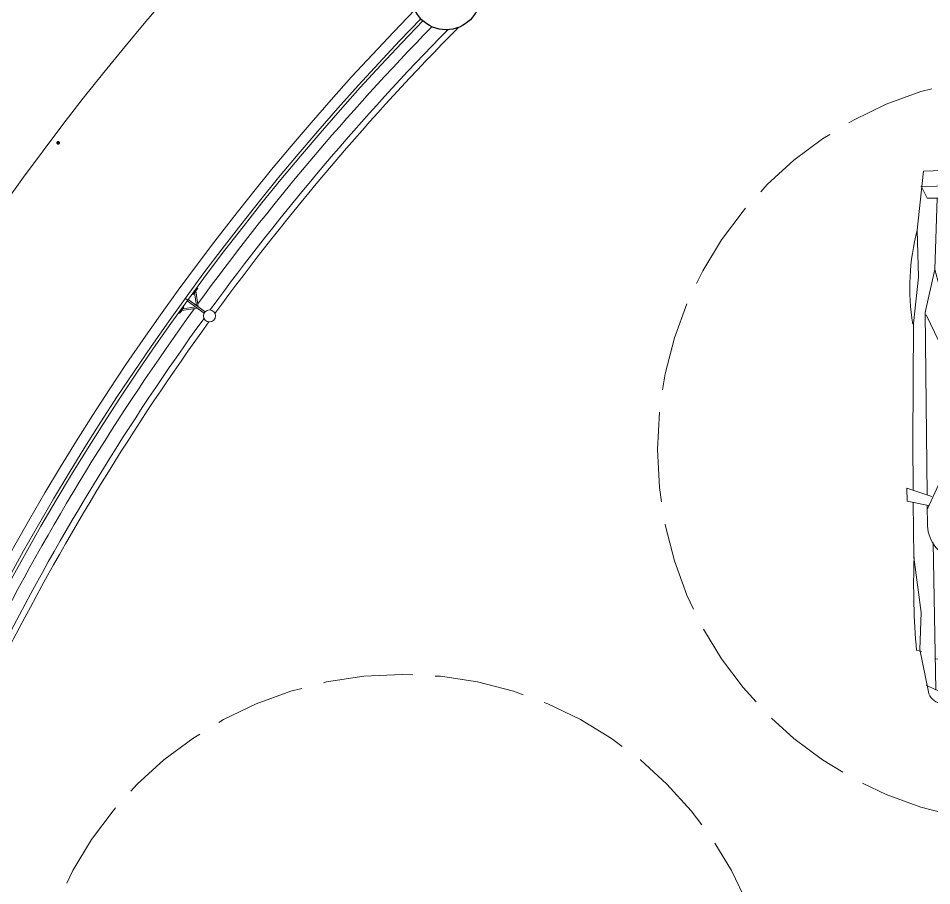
# Model space of a CAD drawing. Header units: millimetres. Extents: x 262 to 370, y -104 to 114.
# Drawn here: x 300.68 to 306.78, y -68.6 to -62.81 of the extents above; entities that cross this region are included whole.
import ezdxf

# ---------------------------------------------------------------- set-up
doc = ezdxf.new("R2010")
doc.units = ezdxf.units.MM
doc.header["$LTSCALE"] = 0.1
doc.linetypes.add('ACAD_ISO02W100', pattern=[15, 12, -3])
doc.layers.get('0').update_dxf_attribs({"lineweight": 9})
for name, color, linetype, lineweight in [('detalles', 2, 'Continuous', 9), ('gruesomarco', 20, 'Continuous', 100), ('mobiliario', 3, 'Continuous', 13), ('muros', 4, 'Continuous', 30), ('PROYECCIONES', 7, 'ACAD_ISO02W100', 5)]:
    doc.layers.add(name, color=color, linetype=linetype, lineweight=lineweight)

# ---------------------------------------------------------------- blocks, each defined once
blk = doc.blocks.new('Car-p1')
for p, q in [((56.51, 34.73), (55.36, 28.76)), ((60.18, 34.74), (56.51, 34.73)), ((57.8, 27.75), (60.18, 34.74)), ((15.06, 31.13), (3.19, 28.76)), ((14.87, 32.01), (14.48, 30.69)), ((25.36, 30.74), (15.06, 31.13)), ((40.83, 32.85), (25.36, 30.74)), ((56.17, 32.97), (40.83, 32.85)), ((73.16, 33.11), (59.59, 33)), ((106.26, 32.88), (73.16, 33.11)), ((119.2, 31.54), (106.26, 32.88)), ((132.34, 31.87), (119.2, 31.54)), ((148.86, 30.14), (132.34, 31.87)), ((144.67, 30.75), (141.34, 29.06)), ((144.55, 30.84), (145.33, -0.17)), ((3.75, 26.66), (5.09, 29.35)), ((55.41, 29.06), (49.6, 29)), ((54.24, 29.05), (70.77, 21.5)), ((109.36, 29.65), (58.26, 29.1)), ((93.96, 22.31), (108.65, 29.41)), ((121.36, 26.97), (109.36, 29.65)), ((141.34, 29.06), (141.35, -0.14)), ((150.11, -0.06), (148.86, 30.14)), ((44.88, 27.44), (3.75, 26.66)), ((12.45, 26.69), (10.89, 17)), ((121.36, 26.97), (98.89, 20.91)), ((121.36, 26.97), (141.35, 26.27)), ((70.77, 21.5), (93.96, 22.31)), ((98.89, 20.91), (97.9, -0.13)), ((10.89, 17), (2.13, 16.99)), ((1.56, 13.28), (34.18, 11.44)), ((34.18, 11.44), (34.11, -0.42)), ((109.22, 12.49), (108.76, -0.04)), ((137.19, 12.43), (109.22, 12.49)), ((4, 1.39), (1.72, 0.17)), ((3.69, 0.08), (4, 1.39)), ((34.18, -11.44), (34.11, 0.42)), ((98.89, -20.91), (97.9, 0.13)), ((109.22, -12.49), (108.76, 0.04)), ((141.34, -29.06), (141.35, 0.14)), ((144.55, -30.84), (145.33, 0.17)), ((150.11, 0.06), (148.86, -30.14)), ((4, -1.39), (1.72, -0.17)), ((3.69, -0.08), (4, -1.39)), ((1.56, -13.28), (34.18, -11.44)), ((137.19, -12.43), (109.22, -12.49)), ((10.89, -17), (2.13, -16.99)), ((12.45, -26.69), (10.89, -17)), ((54.24, -29.05), (70.77, -21.5)), ((70.77, -21.5), (93.96, -22.31)), ((93.96, -22.31), (108.65, -29.41)), ((121.36, -26.97), (98.89, -20.91)), ((3.75, -26.66), (5.09, -29.35)), ((44.88, -27.44), (3.75, -26.66)), ((57.8, -27.75), (60.18, -34.74)), ((121.36, -26.97), (109.36, -29.65)), ((121.36, -26.97), (141.35, -26.27)), ((15.06, -31.13), (3.19, -28.76)), ((55.41, -29.06), (49.6, -29)), ((56.51, -34.73), (55.36, -28.76)), ((109.36, -29.65), (58.26, -29.1)), ((148.86, -30.14), (132.34, -31.87)), ((144.67, -30.75), (141.34, -29.06)), ((14.87, -32.01), (14.48, -30.69)), ((25.36, -30.74), (15.06, -31.13)), ((40.83, -32.85), (25.36, -30.74)), ((56.17, -32.97), (40.83, -32.85)), ((73.16, -33.11), (59.59, -33)), ((106.26, -32.88), (73.16, -33.11)), ((119.2, -31.54), (106.26, -32.88)), ((132.34, -31.87), (119.2, -31.54)), ((60.18, -34.74), (56.51, -34.73))]:
    blk.add_line(p, q)
for centre, radius, start, end in [((116.26, -29.69), 63.63, 75.358, 99.1946), ((33.53, -186.2), 219.08, 88.1098, 94.9195), ((3.98, 24.83), 4, 101.3075, 170.8918), ((50.24, 18.66), 10.37, 93.5097, 166.072), ((96.64, 0), 96.64, 163.9881, 196.0119), ((76.03, 0), 80.15, 161.4744, 198.5256), ((188.94, 0), 150.26, 171.9077, 188.0923), ((113.32, 0), 47.7, 153.3754, 206.6246), ((50.24, -18.66), 10.37, 193.928, 266.4903), ((3.98, -24.83), 4, 189.1082, 258.6925), ((33.53, 186.2), 219.08, 265.0805, 271.8902), ((116.26, 29.69), 63.63, 260.8054, 284.642)]:
    blk.add_arc(centre, radius, start, end)

msp = doc.modelspace()

# ---------------------------------------------------------------- linework, layer by layer
at = {"layer": 'detalles'}
for radius, start, end in [(20.5826, 90, 180), (18.3576, 90, 180), (17.08, 135.72508, 179.27492), (16.92, 135.7285, 143.93516), (16.92, 144.06484, 152.93516)]:
    msp.add_arc((315.5545, -74.6795), radius, start, end, dxfattribs=at)
at = {"layer": 'gruesomarco'}
msp.add_point((300.9444, -63.644), dxfattribs=at)
at = {"layer": 'mobiliario'}
for p, q in [((301.8763, -64.615), (301.8698, -64.6103)), ((301.8094, -64.693), (301.7932, -64.6813)), ((301.9258, -64.7715), (301.8123, -64.689)), ((301.847, -64.6549), (301.8406, -64.6502)), ((301.847, -64.6549), (301.8406, -64.6502)), ((301.8689, -64.7301), (301.8553, -64.6436)), ((301.8803, -64.7385), (301.8637, -64.6322)), ((301.8745, -64.7465), (301.7683, -64.7635)), ((301.863, -64.7382), (301.7765, -64.752)), ((301.7847, -64.7407), (301.7783, -64.736)), ((301.9199, -64.7796), (301.8064, -64.6971)), ((301.7559, -64.7808), (301.7494, -64.7761))]:
    msp.add_line(p, q, dxfattribs=at)
msp.add_circle((301.955, -64.7989), 0.04, dxfattribs=at)
for radius, start, end in [(17.01, 135.77422, 179.22578), (16.99, 135.77468, 179.22532), (16.83, 135.52476, 143.882), (16.79, 135.31814, 143.88186), (16.982, 143.65433, 143.82119), (16.982, 144.17881, 144.34567), (16.83, 144.118, 152.882), (16.79, 144.11814, 152.88186)]:
    msp.add_arc((315.5545, -74.6795), radius, start, end, dxfattribs=at)
at = {"layer": 'muros'}
msp.add_circle((303.5337, -62.6587), 0.23, dxfattribs=at)
for radius, start, end in [(23.08, 58.68882, 172.37901), (22.92, 58.29023, 172.77759)]:
    msp.add_arc((315.5545, -74.6795), radius, start, end, dxfattribs=at)
at = {"layer": 'PROYECCIONES', "ltscale": 0.5}
for centre in [(307.4454, -65.6892), (303.2406, -69.6912)]:
    msp.add_circle(centre, 2.5, dxfattribs=at)

# ---------------------------------------------------------------- block references
at = {"layer": 'mobiliario', "xscale": 0.02385469622466019, "yscale": 0.02385469622466019, "zscale": 0.02385469622466076, "rotation": 90}
msp.add_blockref('Car-p1', (307.4393, -67.3836), dxfattribs=at)

doc.saveas('drawing.dxf')
